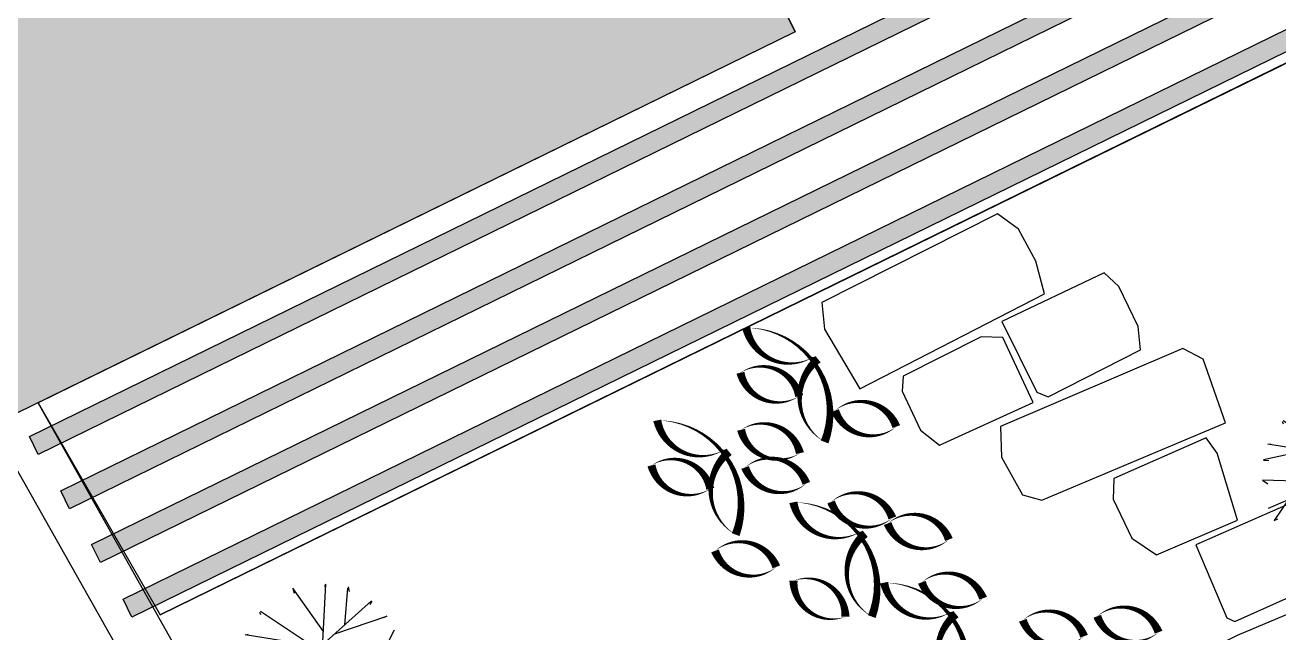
# Model space of a CAD drawing. Header units: millimetres. Extents: x 1754 to 2064, y 960 to 1845.
# Drawn here: x 1905.37 to 1913.08, y 1075.82 to 1079.55 of the extents above; entities that cross this region are included whole.
import ezdxf

# ---------------------------------------------------------------- set-up
doc = ezdxf.new("R2010")
doc.units = ezdxf.units.MM
for name, color, linetype in [('A_katastralni mapa', 7, 'Continuous'), ('dveře', 3, 'Continuous'), ('srafa fasada', 253, 'Continuous'), ('SRAFY', 3, 'Continuous'), ('SRAFY-TERÉN', 252, 'Continuous'), ('T_stafaz', 7, 'Continuous'), ('zariz.predmety', 203, 'Continuous'), ('ZDIVO', 1, 'Continuous')]:
    doc.layers.add(name, color=color, linetype=linetype)
doc.layers.add('FLOATING-WINDOWS', color=2, linetype='Continuous', plot=False)
picture_1 = doc.add_image_def('image1.jpg', size_in_pixel=(880, 658))

# ---------------------------------------------------------------- blocks, each defined once
blk = doc.blocks.new('STROMPUD03')
for p, q in [((-144.5, 161.6), (-100, 495.4)), ((-100, 495.4), (-100.8, 471.6)), ((101.9, 359.3), (-4.1, 500)), ((85, 494.2), (79.2, 465.5)), ((134, 104.1), (85, 494.2)), ((-117, 64.9), (-227.1, 452.6)), ((-224.2, 454), (-211.5, 433.5)), ((211.1, 164.1), (299.9, 410.5)), ((299.9, 410.5), (279, 381.4)), ((-368, 361.1), (-338.4, 354.1)), ((-166.7, 239.9), (-359.9, 356.2)), ((0, 0), (401, 311.7)), ((401, 311.7), (385.1, 282.4)), ((-443.8, 243.3), (-432, 232)), ((0, 0), (-442.8, 245.8)), ((197.8, 28.1), (455.5, 154.8)), ((455.5, 154.8), (420.5, 150)), ((-188.3, 104.5), (-509.6, 52.3)), ((455.9, 149.7), (430.9, 144.5)), ((-509.6, 52.3), (-478, 46.6)), ((-72.7, 40.3), (-469.5, -189.4)), ((-141.8, 0.3), (-381.2, -336.5)), ((0, 0), (-25.7, -508.2)), ((48.4, 37.6), (460.7, 11.4)), ((460.7, 11.4), (430.5, 0.5)), ((-241.7, -140.2), (-307.1, -402.6)), ((-5, -99.7), (-196.5, -464.1)), ((-7.7, -152.8), (400.1, -314.7)), ((77.9, -186.8), (500.4, -83.5)), ((231.3, -146.4), (438.8, -196.7)), ((-466.6, -196.5), (-451.2, -197)), ((138.6, -210.9), (169.4, -476.9)), ((438.8, -196.7), (404.1, -195.5)), ((220.9, -243.6), (273.9, -435.1)), ((400.1, -314.7), (385.8, -296.4)), ((-381.2, -336.5), (-375.7, -318.8)), ((-305.2, -404.1), (-288, -375.4)), ((-19, -375.9), (57.9, -508.2)), ((-196.5, -464.1), (-162.1, -444)), ((169.4, -476.9), (176.4, -452.5)), ((273.9, -435.1), (249.5, -410.7)), ((57.9, -508.2), (57.9, -483.8))]:
    blk.add_line(p, q)
blk.add_circle((0, 0), 27.7)

msp = doc.modelspace()

# ---------------------------------------------------------------- hatches: boundary and pattern name
at = {"layer": 'srafa fasada', "linetype": 'Continuous', "lineweight": 0}
h = msp.add_hatch(color=253, dxfattribs=at)
h.dxf.hatch_style = 1
h.paths.add_polyline_path([(1901.2242, 1084.2908), (1913.4833, 1090.3004), (1917.0927, 1082.9375), (1912.9321, 1080.8979), (1911.5345, 1083.7488), (1908.7061, 1082.3623), (1910.1036, 1079.5113), (1905.3189, 1077.1657)])
at = {"layer": 'SRAFY'}
h = msp.add_hatch(color=253, dxfattribs=at)
h.paths.add_polyline_path([(1905.9746, 1076.0241), (1917.671, 1081.7579), (1917.725, 1081.6478), (1906.0285, 1075.914)])
h.paths.add_polyline_path([(1905.7814, 1076.3603), (1917.5021, 1082.1023), (1917.5561, 1081.9922), (1905.8353, 1076.2502)])
h.paths.add_polyline_path([(1905.5915, 1076.6907), (1917.3333, 1082.4467), (1917.3873, 1082.3366), (1905.6455, 1076.5805)])
h.paths.add_polyline_path([(1905.3993, 1077.0236), (1917.1645, 1082.7911), (1917.2185, 1082.681), (1905.4533, 1076.9135)])

# ---------------------------------------------------------------- linework, layer by layer
at = {"layer": 'dveře'}
for p, q in [((1908.7061, 1082.3622), (1910.1036, 1079.5113)), ((1917.6183, 1081.5246), (1906.2025, 1075.9284)), ((1910.1036, 1079.5113), (1905.3186, 1077.1656)), ((1908.812, 1071.2555), (1905.4536, 1077.2318))]:
    msp.add_line(p, q, dxfattribs=at)
at = {"layer": 'FLOATING-WINDOWS'}
msp.add_lwpolyline([(1905.4536, 1077.2318), (1906.2025, 1075.9284), (1917.6183, 1081.5246), (1916.958, 1082.8715), (1916.2846, 1082.5414), (1912.9321, 1080.8979), (1912.8338, 1081.0984), (1910.0052, 1079.7119), (1910.1036, 1079.5113)], close=True, dxfattribs=at)
at = {"layer": 'SRAFY'}
for points in [[(1905.3993, 1077.0236), (1917.1645, 1082.7911), (1917.2185, 1082.681), (1905.4533, 1076.9135)], [(1905.5915, 1076.6907), (1917.3333, 1082.4467), (1917.3873, 1082.3366), (1905.6455, 1076.5805)], [(1905.7814, 1076.3603), (1917.5021, 1082.1023), (1917.5561, 1081.9922), (1905.8353, 1076.2502)], [(1905.9746, 1076.0241), (1917.671, 1081.7579), (1917.725, 1081.6478), (1906.0285, 1075.914)]]:
    msp.add_lwpolyline(points, close=True, dxfattribs=at)
at = {"layer": 'SRAFY-TERÉN'}
for points in [[(1910.2687, 1077.8477), (1910.284, 1077.6852), (1910.5026, 1077.318), (1911.6364, 1077.9004), (1911.5825, 1078.1018), (1911.4774, 1078.2987), (1911.3472, 1078.3927), (1910.2687, 1077.8477)], [(1911.3742, 1077.7309), (1911.5893, 1077.2975), (1911.6587, 1077.2685), (1912.2275, 1077.5564), (1912.2113, 1077.7004), (1912.0935, 1077.9456), (1912.0029, 1078.0297), (1911.3742, 1077.7309)], [(1911.5679, 1077.2338), (1911.3814, 1077.6327), (1911.2472, 1077.637), (1910.7676, 1077.3947), (1910.7615, 1077.3036), (1910.8748, 1077.0634), (1910.991, 1076.9718), (1911.5679, 1077.2338)], [(1912.7495, 1077.1088), (1912.6113, 1077.5), (1912.4874, 1077.566), (1911.3667, 1077.0859), (1911.3721, 1076.8971), (1911.5022, 1076.6666), (1911.6203, 1076.6338), (1912.7495, 1077.1088)], [(1912.8234, 1076.5107), (1912.6974, 1076.9221), (1912.631, 1077.0168), (1912.0628, 1076.7663), (1912.0592, 1076.6399), (1912.1724, 1076.3996), (1912.3243, 1076.2967), (1912.8234, 1076.5107)], [(1912.5666, 1076.3574), (1912.7574, 1075.9089), (1912.8053, 1075.8862), (1913.3786, 1076.1431), (1913.3624, 1076.2871), (1913.2446, 1076.5323), (1913.154, 1076.6164), (1912.5666, 1076.3574)], [(1913.3611, 1075.5181), (1913.1469, 1075.9388), (1912.8195, 1075.8004), (1912.6049, 1075.6931), (1912.6013, 1075.5667), (1912.7145, 1075.3264), (1912.8142, 1075.259), (1913.3611, 1075.5181)]]:
    msp.add_lwpolyline(points, dxfattribs=at)
at = {"layer": 'zariz.predmety', "color": 253, "linetype": 'Continuous', "ltscale": 0.001}
for points in [[(1910.2858, 1076.9908, 0, 0, -0.520567), (1910.2858, 1076.9908, 0, 0.05, -0.520567), (1910.245, 1077.4999, 0, 0.05, -0.520567), (1910.2163, 1077.5134, 0, 0.05, -0.520567), (1909.8038, 1077.6933, 0, 0.05, -0.520567), (1910.2858, 1076.9908, 0.05, 0.05, 0)], [(1909.7683, 1077.4163, 0, 0, -0.520567), (1909.7683, 1077.4163, 0, 0.05, -0.520567), (1910.1298, 1077.2728, 0, 0.05, -0.520567), (1909.7683, 1077.4163, 0.05, 0.05, 0)], [(1910.7261, 1077.0854, 0, 0, -0.520567), (1910.7261, 1077.0854, 0, 0.05, -0.520567), (1910.3496, 1077.1834, 0, 0.05, -0.520567), (1910.7261, 1077.0854, 0.05, 0.05, 0)], [(1909.7392, 1076.4211, 0, 0, -0.520567), (1909.7392, 1076.4211, 0, 0.05, -0.520567), (1909.6984, 1076.9303, 0, 0.05, -0.520567), (1909.6697, 1076.9437, 0, 0.05, -0.520567), (1909.2572, 1077.1236, 0, 0.05, -0.520567), (1909.7392, 1076.4211, 0.05, 0.05, 0)], [(1909.7723, 1077.0655, 0, 0, -0.520567), (1909.7723, 1077.0655, 0, 0.05, -0.520567), (1910.1339, 1076.922, 0, 0.05, -0.520567), (1909.7723, 1077.0655, 0.05, 0.05, 0)], [(1909.2217, 1076.8466, 0, 0, -0.520567), (1909.2217, 1076.8466, 0, 0.05, -0.520567), (1909.5832, 1076.7031, 0, 0.05, -0.520567), (1909.2217, 1076.8466, 0.05, 0.05, 0)], [(1910.1735, 1076.736, 0, 0, -0.520567), (1910.1735, 1076.736, 0, 0.05, -0.520567), (1909.797, 1076.8341, 0, 0.05, -0.520567), (1910.1735, 1076.736, 0.05, 0.05, 0)], [(1910.7018, 1076.524, 0, 0, -0.520567), (1910.7018, 1076.524, 0, 0.05, -0.520567), (1910.3254, 1076.622, 0, 0.05, -0.520567), (1910.7018, 1076.524, 0.05, 0.05, 0)], [(1910.5756, 1075.9173, 0, 0, -0.520567), (1910.5756, 1075.9173, 0, 0.05, -0.520567), (1910.5347, 1076.4265, 0, 0.05, -0.520567), (1910.506, 1076.44, 0, 0.05, -0.520567), (1910.0935, 1076.6199, 0, 0.05, -0.520567), (1910.5756, 1075.9173, 0.05, 0.05, 0)], [(1910.673, 1076.4893, 0, 0, -0.520567), (1910.673, 1076.4893, 0, 0.05, -0.520567), (1911.0494, 1076.3913, 0, 0.05, -0.520567), (1910.673, 1076.4893, 0.05, 0.05, 0)], [(1909.6124, 1076.321, 0, 0, -0.520567), (1909.6124, 1076.321, 0, 0.05, -0.520567), (1909.9888, 1076.2229, 0, 0.05, -0.520567), (1909.6124, 1076.321, 0.05, 0.05, 0)], [(1910.4137, 1075.916, 0, 0, -0.520567), (1910.4137, 1075.916, 0, 0.05, -0.520567), (1910.094, 1076.1375, 0, 0.05, -0.520567), (1910.4137, 1075.916, 0.05, 0.05, 0)], [(1911.1329, 1075.4232, 0, 0, -0.520567), (1911.1329, 1075.4232, 0, 0.05, -0.520567), (1911.0921, 1075.9324, 0, 0.05, -0.520567), (1911.0634, 1075.9459, 0, 0.05, -0.520567), (1910.6509, 1076.1258, 0, 0.05, -0.520567), (1911.1329, 1075.4232, 0.05, 0.05, 0)], [(1911.2592, 1076.0299, 0, 0, -0.520567), (1911.2592, 1076.0299, 0, 0.05, -0.520567), (1910.8828, 1076.1279, 0, 0.05, -0.520567), (1911.2592, 1076.0299, 0.05, 0.05, 0)], [(1911.9608, 1075.9192, 0, 0, -0.520567), (1911.9608, 1075.9192, 0, 0.05, -0.520567), (1912.3373, 1075.8212, 0, 0.05, -0.520567), (1911.9608, 1075.9192, 0.05, 0.05, 0)], [(1911.5036, 1075.8948, 0, 0, -0.520567), (1911.5036, 1075.8948, 0, 0.05, -0.520567), (1911.88, 1075.7968, 0, 0.05, -0.520567), (1911.5036, 1075.8948, 0.05, 0.05, 0)]]:
    msp.add_lwpolyline(points, format="xyseb", close=True, dxfattribs=at)
at = {"layer": 'ZDIVO'}
msp.add_line((1908.6918, 1070.8625), (1903.9751, 1079.2026), dxfattribs=at)

# ---------------------------------------------------------------- block references
at = {"layer": 'T_stafaz', "xscale": 0.001000000047450447, "yscale": 0.001000000163912773, "zscale": 0.001, "rotation": 296.1149935166604}
for p in [(1913.4794, 1076.7832), (1907.1954, 1075.6112)]:
    msp.add_blockref('STROMPUD03', p, dxfattribs=at)

# ---------------------------------------------------------------- pictures from other files: only their frames are drawn
at = {"layer": 'A_katastralni mapa'}
image = msp.add_image(picture_1, insert=(1753.8904, 959.6693), size_in_units=(310.4444, 232.1278), dxfattribs=at)
image.dxf.flags = 7

doc.saveas('drawing.dxf')
